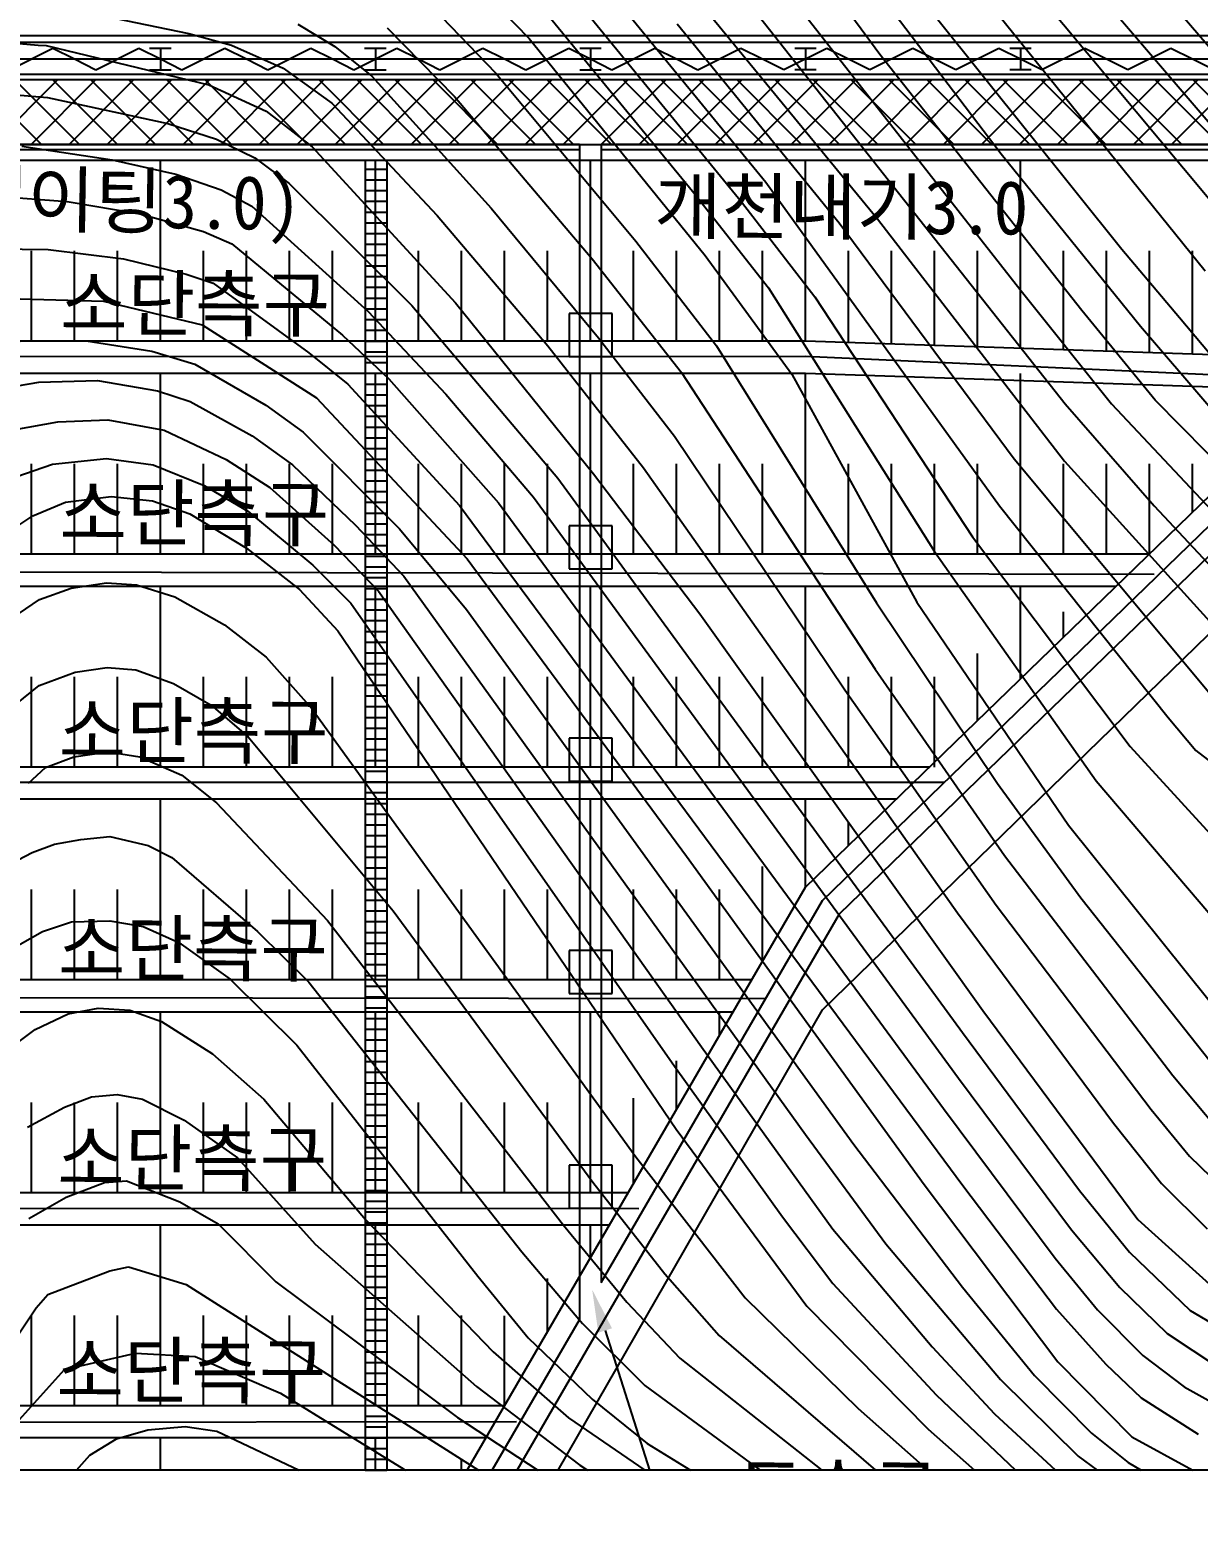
# Model space of a CAD drawing. Header units: millimetres. Extents: x 17638 to 18434, y 1103 to 1809.
# Drawn here: x 17903.5 to 17957.9, y 1399.7 to 1469.3 of the extents above; entities that cross this region are included whole.
import ezdxf
from ezdxf.xclip import XClip

# ---------------------------------------------------------------- set-up
doc = ezdxf.new("R2010")
doc.units = ezdxf.units.MM
doc.header["$LTSCALE"] = 10
doc.header["$MEASUREMENT"] = 0
doc.header["$XCLIPFRAME"] = 2
doc.layers.add('TX-PAPR', color=2, linetype='Continuous', plot=False)
doc.layers.add('TZ-BASE', color=253, linetype='Continuous')
doc.styles.add('HANA', font='GulimChe.ttf')

# ---------------------------------------------------------------- blocks, each defined once
blk = doc.blocks.new('JD-CDFDG5GDCH4')
at = {"layer": 'TZ-BASE'}
for p, q in [((222.266, 10.438, -222.01), (242.174, -12.779, -222.01)), ((211.115, 3.996, -215.01), (229.977, -20.082, -215.01)), ((223.46, -9.168, -216.01), (214.142, 3.555, -216.01)), ((211.871, 0.192, -214.01), (232.082, -25.405, -214.01)), ((211.318, -2.137, -213.01), (223.344, -16.814, -213.01)), ((240.981, -14.934, -221.01), (230.716, -2.926, -221.01)), ((203.626, -4.798, -208.01), (207.153, -8.42, -208.01)), ((238.594, -19.244, -219.01), (226.449, -4.195, -219.01)), ((229.088, -4.277, -220.01), (239.787, -17.089, -220.01)), ((209.906, -5.017, -211.01), (218.162, -15.099, -211.01)), ((208.819, -5.99, -210.01), (217.019, -16.01, -210.01)), ((184.032, -6.678, -204.01), (191.329, -8.184, -204.01)), ((202.239, -6.526, -207.01), (205.604, -10.039, -207.01)), ((207.502, -6.704, -209.01), (214.754, -15.515, -209.01)), ((223.578, -6.518, -217.01), (229.108, -13.789, -217.01)), ((226.094, -7.455, -218.01), (234.716, -18.218, -218.01)), ((199.526, -8.3, -393.01), (111.208, -8.3, -393.01)), ((191.329, -8.184, -204.01), (193.3, -8.737, -204.01)), ((196.398, -7.755, -205.01), (198.116, -8.786, -205.01)), ((280, -8.3, -393.01), (199.526, -8.3, -393.01)), ((200.545, -7.928, -206.01), (203.676, -11.111, -206.01)), ((214.04, -7.743, -212.01), (221.564, -16.992, -212.01)), ((199.525, -8.6, -393.01), (111.207, -8.6, -393.01)), ((179.963, -8.366, -203.01), (184.311, -8.728, -203.01)), ((183, -9.874, -393.01), (185, -8.873, -393.01)), ((184.311, -8.728, -203.01), (184.681, -8.753, -203.01)), ((184.681, -8.753, -203.01), (192.25, -10.568, -203.01)), ((185, -8.873, -393.01), (186, -9.373, -393.01)), ((187, -9.873, -393.01), (189, -8.873, -393.01)), ((189, -8.873, -393.01), (190, -9.373, -393.01)), ((189.5, -8.873, -393.01), (190.5, -8.873, -393.01)), ((190, -8.873, -393.01), (190, -9.873, -393.01)), ((191, -9.873, -393.01), (193, -8.873, -393.01)), ((193, -8.873, -393.01), (194, -9.372, -393.01)), ((193.3, -8.737, -204.01), (195.717, -9.8, -204.01)), ((195, -9.872, -393.01), (197, -8.872, -393.01)), ((197, -8.872, -393.01), (198, -9.372, -393.01)), ((198.116, -8.786, -205.01), (199.832, -10.172, -205.01)), ((199, -9.872, -393.01), (201, -8.872, -393.01)), ((199.5, -8.872, -393.01), (200.5, -8.872, -393.01)), ((280, -8.6, -393.01), (199.525, -8.6, -393.01)), ((200, -8.872, -393.01), (200, -9.872, -393.01)), ((201, -8.872, -393.01), (202, -9.371, -393.01)), ((203, -9.871, -393.01), (205, -8.871, -393.01)), ((205, -8.871, -393.01), (206, -9.371, -393.01)), ((207, -9.871, -393.01), (209, -8.871, -393.01)), ((207.153, -8.42, -208.01), (215.337, -18.507, -208.01)), ((209, -8.871, -393.01), (210, -9.37, -393.01)), ((209.5, -8.871, -393.01), (210.5, -8.87, -393.01)), ((210, -8.87, -393.01), (210, -9.87, -393.01)), ((211, -9.87, -393.01), (213, -8.87, -393.01)), ((213, -8.87, -393.01), (214, -9.37, -393.01)), ((215, -9.87, -393.01), (217, -8.87, -393.01)), ((217, -8.87, -393.01), (218, -9.37, -393.01)), ((219, -9.869, -393.01), (221, -8.869, -393.01)), ((219.5, -8.869, -393.01), (220.5, -8.869, -393.01)), ((220, -8.869, -393.01), (220, -9.869, -393.01)), ((221, -8.869, -393.01), (222, -9.369, -393.01)), ((223, -9.869, -393.01), (225, -8.869, -393.01)), ((225, -8.869, -393.01), (226, -9.369, -393.01)), ((227, -9.868, -393.01), (229, -8.868, -393.01)), ((229, -8.868, -393.01), (230, -9.368, -393.01)), ((229.5, -8.868, -393.01), (230.5, -8.868, -393.01)), ((230, -8.868, -393.01), (230, -9.868, -393.01)), ((231, -9.868, -393.01), (233, -8.868, -393.01)), ((233, -8.868, -393.01), (234, -9.368, -393.01)), ((235, -9.867, -393.01), (237, -8.867, -393.01)), ((237, -8.867, -393.01), (238, -9.367, -393.01)), ((186, -9.373, -393.01), (187, -9.873, -393.01)), ((190, -9.373, -393.01), (191, -9.873, -393.01)), ((194, -9.372, -393.01), (195, -9.872, -393.01)), ((198, -9.372, -393.01), (199, -9.872, -393.01)), ((202, -9.371, -393.01), (203, -9.871, -393.01)), ((206, -9.371, -393.01), (207, -9.871, -393.01)), ((210, -9.37, -393.01), (211, -9.87, -393.01)), ((214, -9.37, -393.01), (215, -9.87, -393.01)), ((218, -9.37, -393.01), (219, -9.869, -393.01)), ((222, -9.369, -393.01), (223, -9.869, -393.01)), ((232.847, -21.066, -216.01), (223.46, -9.168, -216.01)), ((226, -9.369, -393.01), (227, -9.868, -393.01)), ((230, -9.368, -393.01), (231, -9.868, -393.01)), ((234, -9.368, -393.01), (235, -9.867, -393.01)), ((238, -9.367, -393.01), (239, -9.867, -393.01)), ((199.52, -10.1, -393.01), (109.898, -10.1, -393.01)), ((199.519, -10.35, -393.01), (109.913, -10.35, -393.01)), ((280, -10.35, -393.01), (113.339, -10.35, -393.01)), ((184.468, -13.35, -393.01), (181.468, -10.35, -393.01)), ((182.22, -13.35, -393.01), (185.22, -10.35, -393.01)), ((186.236, -13.35, -393.01), (183.236, -10.35, -393.01)), ((183.987, -13.35, -393.01), (186.987, -10.35, -393.01)), ((188.004, -13.35, -393.01), (185.004, -10.35, -393.01)), ((185.755, -13.35, -393.01), (188.755, -10.35, -393.01)), ((189.771, -13.35, -393.01), (186.771, -10.35, -393.01)), ((187.523, -13.35, -393.01), (190.523, -10.35, -393.01)), ((191.539, -13.35, -393.01), (188.539, -10.35, -393.01)), ((189.291, -13.35, -393.01), (192.291, -10.35, -393.01)), ((189.5, -9.873, -393.01), (190.5, -9.873, -393.01)), ((193.307, -13.35, -393.01), (190.307, -10.35, -393.01)), ((191.058, -13.35, -393.01), (194.058, -10.35, -393.01)), ((195.075, -13.35, -393.01), (192.075, -10.35, -393.01)), ((192.826, -13.35, -393.01), (195.826, -10.35, -393.01)), ((196.842, -13.35, -393.01), (193.842, -10.35, -393.01)), ((194.594, -13.35, -393.01), (197.594, -10.35, -393.01)), ((198.61, -13.35, -393.01), (195.61, -10.35, -393.01)), ((195.717, -9.8, -204.01), (197.977, -11.428, -204.01)), ((196.362, -13.35, -393.01), (199.362, -10.35, -393.01)), ((200.378, -13.35, -393.01), (197.378, -10.35, -393.01)), ((198.129, -13.35, -393.01), (201.129, -10.35, -393.01)), ((202.146, -13.35, -393.01), (199.146, -10.35, -393.01)), ((199.5, -9.872, -393.01), (200.5, -9.872, -393.01)), ((280, -10.35, -393.01), (199.519, -10.35, -393.01)), ((280, -10.1, -393.01), (199.52, -10.1, -393.01)), ((199.832, -10.172, -205.01), (205.389, -16.315, -205.01)), ((199.897, -13.35, -393.01), (202.897, -10.35, -393.01)), ((203.913, -13.35, -393.01), (200.913, -10.35, -393.01)), ((201.665, -13.35, -393.01), (204.665, -10.35, -393.01)), ((205.681, -13.35, -393.01), (202.681, -10.35, -393.01)), ((203.433, -13.35, -393.01), (206.433, -10.35, -393.01)), ((207.449, -13.35, -393.01), (204.449, -10.35, -393.01)), ((205.201, -13.35, -393.01), (208.201, -10.35, -393.01)), ((205.604, -10.039, -207.01), (212.104, -17.846, -207.01)), ((209.217, -13.35, -393.01), (206.217, -10.35, -393.01)), ((206.968, -13.35, -393.01), (209.968, -10.35, -393.01)), ((210.985, -13.35, -393.01), (207.985, -10.35, -393.01)), ((208.736, -13.35, -393.01), (211.736, -10.35, -393.01)), ((209.5, -9.871, -393.01), (210.5, -9.87, -393.01)), ((212.752, -13.35, -393.01), (209.752, -10.35, -393.01)), ((210.504, -13.35, -393.01), (213.504, -10.35, -393.01)), ((214.52, -13.35, -393.01), (211.52, -10.35, -393.01)), ((212.272, -13.35, -393.01), (215.272, -10.35, -393.01)), ((216.288, -13.35, -393.01), (213.288, -10.35, -393.01)), ((214.039, -13.35, -393.01), (217.039, -10.35, -393.01)), ((218.056, -13.35, -393.01), (215.056, -10.35, -393.01)), ((215.807, -13.35, -393.01), (218.807, -10.35, -393.01)), ((219.823, -13.35, -393.01), (216.823, -10.35, -393.01)), ((217.575, -13.35, -393.01), (220.575, -10.35, -393.01)), ((221.591, -13.35, -393.01), (218.591, -10.35, -393.01)), ((219.343, -13.35, -393.01), (222.343, -10.35, -393.01)), ((219.5, -9.869, -393.01), (220.5, -9.869, -393.01)), ((223.359, -13.35, -393.01), (220.359, -10.35, -393.01)), ((221.11, -13.35, -393.01), (224.11, -10.35, -393.01)), ((225.127, -13.35, -393.01), (222.127, -10.35, -393.01)), ((222.878, -13.35, -393.01), (225.878, -10.35, -393.01)), ((226.894, -13.35, -393.01), (223.894, -10.35, -393.01)), ((224.646, -13.35, -393.01), (227.646, -10.35, -393.01)), ((228.662, -13.35, -393.01), (225.662, -10.35, -393.01)), ((226.414, -13.35, -393.01), (229.414, -10.35, -393.01)), ((230.43, -13.35, -393.01), (227.43, -10.35, -393.01)), ((228.182, -13.35, -393.01), (231.182, -10.35, -393.01)), ((232.198, -13.35, -393.01), (229.198, -10.35, -393.01)), ((229.5, -9.868, -393.01), (230.5, -9.868, -393.01)), ((229.949, -13.35, -393.01), (232.949, -10.35, -393.01)), ((233.966, -13.35, -393.01), (230.966, -10.35, -393.01)), ((231.717, -13.35, -393.01), (234.717, -10.35, -393.01)), ((235.733, -13.35, -393.01), (232.733, -10.35, -393.01)), ((233.485, -13.35, -393.01), (236.485, -10.35, -393.01)), ((237.501, -13.35, -393.01), (234.501, -10.35, -393.01)), ((235.253, -13.35, -393.01), (238.253, -10.35, -393.01)), ((239.269, -13.35, -393.01), (236.269, -10.35, -393.01)), ((237.02, -13.35, -393.01), (240.02, -10.35, -393.01)), ((241.037, -13.35, -393.01), (238.037, -10.35, -393.01)), ((182.582, -10.974, -202.01), (184.753, -11.167, -202.01)), ((192.25, -10.568, -203.01), (194.925, -11.8, -203.01)), ((203.676, -11.111, -206.01), (210.085, -18.662, -206.01)), ((184.753, -11.167, -202.01), (190.345, -12.376, -202.01)), ((194.925, -11.8, -203.01), (197.055, -13.453, -203.01)), ((197.977, -11.428, -204.01), (202.867, -16.653, -204.01)), ((190.345, -12.376, -202.01), (192.608, -13.095, -202.01)), ((192.608, -13.095, -202.01), (194.4, -13.966, -202.01)), ((113.339, -13.35, -393.01), (280, -13.35, -393.01)), ((199.508, -13.35, -393.01), (160.492, -13.35, -393.01)), ((199.508, -13.6, -393.01), (160.492, -13.6, -393.01)), ((183.551, -13.42, -201.01), (187.756, -14.068, -201.01)), ((197.055, -13.453, -203.01), (203.726, -20.719, -203.01)), ((209.492, -13.35, -393.01), (199.508, -13.35, -393.01)), ((209.492, -13.6, -393.01), (199.508, -13.6, -393.01)), ((209.492, -13.35, -393.01), (209.492, -67.999, -393.01)), ((210.492, -13.35, -393.01), (210.492, -66.275, -393.01)), ((259.485, -13.35, -393.01), (210.492, -13.35, -393.01)), ((259.485, -13.6, -393.01), (210.492, -13.6, -393.01)), ((229.108, -13.789, -217.01), (235.575, -21.803, -217.01)), ((199.506, -14.1, -393.01), (105.807, -14.1, -393.01)), ((187.756, -14.068, -201.01), (190.711, -14.732, -201.01)), ((190, -22.5, -393.01), (190, -14.1, -393.01)), ((194.4, -13.966, -202.01), (195.984, -15.156, -202.01)), ((280, -14.1, -393.01), (199.506, -14.1, -393.01)), ((199.527, -14.1, -393.01), (199.527, -82.424, -393.01)), ((199.527, -14.49, -393.01), (200.527, -14.49, -393.01)), ((200, -22.5, -393.01), (200, -14.1, -393.01)), ((200.527, -14.1, -393.01), (200.527, -82.424, -393.01)), ((210, -22.5, -393.01), (210, -14.1, -393.01)), ((220, -22.5, -393.01), (220, -14.1, -393.01)), ((230, -22.835, -393.01), (230, -14.1, -393.01)), ((190.711, -14.732, -201.01), (192.825, -15.465, -201.01)), ((195.984, -15.156, -202.01), (201.691, -20.842, -202.01)), ((199.527, -14.99, -393.01), (200.527, -14.99, -393.01)), ((218.162, -15.099, -211.01), (229.025, -30.15, -211.01)), ((182.029, -15.734, -200.01), (185.662, -16.007, -200.01)), ((192.825, -15.465, -201.01), (194.247, -16.221, -201.01)), ((199.527, -15.49, -393.01), (200.527, -15.49, -393.01)), ((199.527, -15.99, -393.01), (200.527, -15.99, -393.01)), ((214.754, -15.515, -209.01), (218.276, -20.016, -209.01)), ((185.662, -16.007, -200.01), (189.06, -16.578, -200.01)), ((189.06, -16.578, -200.01), (192.004, -17.401, -200.01)), ((194.247, -16.221, -201.01), (199.671, -21.117, -201.01)), ((199.527, -16.49, -393.01), (200.527, -16.49, -393.01)), ((202.867, -16.653, -204.01), (208.013, -22.72, -204.01)), ((205.389, -16.315, -205.01), (210.369, -22.338, -205.01)), ((217.019, -16.01, -210.01), (220.441, -20.432, -210.01)), ((199.527, -16.99, -393.01), (200.527, -16.99, -393.01)), ((221.564, -16.992, -212.01), (229.71, -27.974, -212.01)), ((223.344, -16.814, -213.01), (232.042, -28.074, -213.01)), ((192.004, -17.401, -200.01), (193.32, -17.975, -200.01)), ((193.32, -17.975, -200.01), (198.475, -22.22, -200.01)), ((199.527, -17.49, -393.01), (200.527, -17.49, -393.01)), ((199.527, -17.99, -393.01), (200.527, -17.99, -393.01)), ((212.104, -17.846, -207.01), (215.867, -22.711, -207.01)), ((181.662, -18.184, -199.01), (184.779, -18.234, -199.01)), ((184, -22.5, -393.01), (184, -18.3, -393.01)), ((184.779, -18.234, -199.01), (188.281, -18.662, -199.01)), ((186, -22.5, -393.01), (186, -18.3, -393.01)), ((188, -22.5, -393.01), (188, -18.3, -393.01)), ((188.281, -18.662, -199.01), (191.203, -19.373, -199.01)), ((192, -22.5, -393.01), (192, -18.3, -393.01)), ((194, -22.5, -393.01), (194, -18.3, -393.01)), ((196, -22.5, -393.01), (196, -18.3, -393.01)), ((198, -22.5, -393.01), (198, -18.3, -393.01)), ((199.527, -18.49, -393.01), (200.527, -18.49, -393.01)), ((202, -22.5, -393.01), (202, -18.3, -393.01)), ((204, -22.5, -393.01), (204, -18.3, -393.01)), ((206, -22.5, -393.01), (206, -18.3, -393.01)), ((208, -22.5, -393.01), (208, -18.3, -393.01)), ((210.085, -18.662, -206.01), (214.232, -23.948, -206.01)), ((212, -22.5, -393.01), (212, -18.3, -393.01)), ((214, -22.5, -393.01), (214, -18.3, -393.01)), ((215.337, -18.507, -208.01), (219.371, -24.029, -208.01)), ((216, -22.5, -393.01), (216, -18.3, -393.01)), ((218, -22.5, -393.01), (218, -18.3, -393.01)), ((222, -22.567, -393.01), (222, -18.3, -393.01)), ((224, -22.634, -393.01), (224, -18.3, -393.01)), ((226, -22.701, -393.01), (226, -18.3, -393.01)), ((228, -22.768, -393.01), (228, -18.3, -393.01)), ((232, -22.902, -393.01), (232, -18.3, -393.01)), ((234, -22.969, -393.01), (234, -18.3, -393.01)), ((234.716, -18.218, -218.01), (237.4, -21.399, -218.01)), ((236, -23.036, -393.01), (236, -18.3, -393.01)), ((238, -23.103, -393.01), (238, -18.3, -393.01)), ((191.203, -19.373, -199.01), (192.456, -19.792, -199.01)), ((199.527, -18.99, -393.01), (200.527, -18.99, -393.01)), ((192.456, -19.792, -199.01), (196.9, -23.041, -199.01)), ((199.527, -19.49, -393.01), (200.527, -19.49, -393.01)), ((199.527, -19.99, -393.01), (200.527, -19.99, -393.01)), ((218.276, -20.016, -209.01), (226.009, -32.275, -209.01)), ((229.977, -20.082, -215.01), (234.228, -25.417, -215.01)), ((182.293, -20.498, -198.01), (187.347, -20.64, -198.01)), ((187.347, -20.64, -198.01), (191.94, -21.738, -198.01)), ((199.527, -20.49, -393.01), (200.527, -20.49, -393.01)), ((201.691, -20.842, -202.01), (208.477, -28.864, -202.01)), ((203.726, -20.719, -203.01), (210.142, -28.658, -203.01)), ((220.441, -20.432, -210.01), (227.773, -31.596, -210.01)), ((199.527, -20.99, -393.01), (200.527, -20.99, -393.01)), ((199.527, -21.49, -393.01), (200.527, -21.49, -393.01)), ((199.671, -21.117, -201.01), (203.277, -24.958, -201.01)), ((211.004, -21.206, -393.01), (209.004, -21.206, -393.01)), ((209.004, -21.206, -393.01), (209.004, -23.206, -393.01)), ((211.004, -23.206, -393.01), (211.004, -21.206, -393.01)), ((236.268, -25.242, -216.01), (232.847, -21.066, -216.01)), ((237.4, -21.399, -218.01), (239.836, -24.286, -218.01)), ((191.94, -21.738, -198.01), (197.253, -25.125, -198.01)), ((198.475, -22.22, -200.01), (200.628, -24.246, -200.01)), ((199.527, -21.99, -393.01), (200.527, -21.99, -393.01)), ((235.575, -21.803, -217.01), (238.764, -25.496, -217.01)), ((199.476, -22.5, -393.01), (118.874, -22.5, -393.01)), ((183.504, -22.502, -197.01), (186.541, -22.475, -197.01)), ((186.541, -22.475, -197.01), (189.604, -22.966, -197.01)), ((220, -22.5, -393.01), (199.476, -22.5, -393.01)), ((199.527, -22.49, -393.01), (200.527, -22.49, -393.01)), ((208.013, -22.72, -204.01), (212.467, -28.379, -204.01)), ((210.369, -22.338, -205.01), (213.903, -26.907, -205.01)), ((215.867, -22.711, -207.01), (223.299, -34.666, -207.01)), ((240, -23.17, -393.01), (220, -22.5, -393.01)), ((180.041, -23.205, -393.01), (219.98, -23.186, -393.01)), ((189.604, -22.966, -197.01), (191.596, -23.569, -197.01)), ((191.596, -23.569, -197.01), (194.911, -25.473, -197.01)), ((196.9, -23.041, -199.01), (198.712, -24.493, -199.01)), ((199.527, -22.99, -393.01), (200.527, -22.99, -393.01)), ((199.527, -23.49, -393.01), (200.527, -23.49, -393.01)), ((209.004, -23.206, -393.01), (211.004, -23.206, -393.01)), ((219.98, -23.186, -393.01), (240.07, -24.096, -393.01)), ((199.471, -24, -393.01), (140, -24, -393.01)), ((184.349, -24.4, -196.01), (187.081, -24.327, -196.01)), ((187.081, -24.327, -196.01), (189.863, -24.8, -196.01)), ((190, -32.4, -393.01), (190, -24, -393.01)), ((220, -24, -393.01), (199.471, -24, -393.01)), ((199.527, -23.99, -393.01), (200.527, -23.99, -393.01)), ((200, -32.4, -393.01), (200, -24, -393.01)), ((200.628, -24.246, -200.01), (205.725, -30.02, -200.01)), ((210, -32.4, -393.01), (210, -24, -393.01)), ((214.232, -23.948, -206.01), (223.243, -37.745, -206.01)), ((219.371, -24.029, -208.01), (225.181, -34.626, -208.01)), ((220, -32.4, -393.01), (220, -24, -393.01)), ((240, -24.67, -393.01), (220, -24, -393.01)), ((230, -32.4, -393.01), (230, -24, -393.01)), ((182.135, -24.774, -196.01), (184.349, -24.4, -196.01)), ((189.863, -24.8, -196.01), (191.38, -25.298, -196.01)), ((198.712, -24.493, -199.01), (203.906, -30.132, -199.01)), ((199.527, -24.49, -393.01), (200.527, -24.49, -393.01)), ((199.527, -24.99, -393.01), (200.527, -24.99, -393.01)), ((203.277, -24.958, -201.01), (207.36, -29.744, -201.01)), ((191.38, -25.298, -196.01), (194.274, -26.899, -196.01)), ((194.911, -25.473, -197.01), (196.644, -26.721, -197.01)), ((197.253, -25.125, -198.01), (204.265, -32.619, -198.01)), ((199.527, -25.49, -393.01), (200.527, -25.49, -393.01)), ((232.082, -25.405, -214.01), (236.217, -30.158, -214.01)), ((234.228, -25.417, -215.01), (241.787, -33.453, -215.01)), ((242.803, -31.89, -216.01), (236.268, -25.242, -216.01)), ((183.241, -26.608, -195.01), (185.236, -26.24, -195.01)), ((185.236, -26.24, -195.01), (187.554, -26.159, -195.01)), ((187.554, -26.159, -195.01), (190.171, -26.636, -195.01)), ((199.527, -25.99, -393.01), (200.527, -25.99, -393.01)), ((190.171, -26.636, -195.01), (193.062, -27.991, -195.01)), ((194.274, -26.899, -196.01), (196.142, -28.254, -196.01)), ((196.644, -26.721, -197.01), (201.123, -31.221, -197.01)), ((199.527, -26.49, -393.01), (200.527, -26.49, -393.01)), ((199.527, -26.99, -393.01), (200.527, -26.99, -393.01)), ((213.903, -26.907, -205.01), (221.824, -38.71, -205.01)), ((199.527, -27.49, -393.01), (200.527, -27.49, -393.01)), ((182.876, -28.947, -194.01), (184.984, -28.221, -194.01)), ((184, -32.4, -393.01), (184, -28.2, -393.01)), ((184.984, -28.221, -194.01), (187.495, -27.954, -194.01)), ((186, -32.4, -393.01), (186, -28.2, -393.01)), ((187.495, -27.954, -194.01), (189.668, -28.253, -194.01)), ((188, -32.4, -393.01), (188, -28.2, -393.01)), ((189.668, -28.253, -194.01), (192.036, -29.209, -194.01)), ((192, -32.4, -393.01), (192, -28.2, -393.01)), ((193.062, -27.991, -195.01), (195.088, -29.306, -195.01)), ((194, -32.4, -393.01), (194, -28.2, -393.01)), ((196, -32.4, -393.01), (196, -28.2, -393.01)), ((196.142, -28.254, -196.01), (199.077, -31.049, -196.01)), ((198, -32.4, -393.01), (198, -28.2, -393.01)), ((199.527, -27.99, -393.01), (200.527, -27.99, -393.01)), ((199.527, -28.49, -393.01), (200.527, -28.49, -393.01)), ((202, -32.4, -393.01), (202, -28.2, -393.01)), ((204, -32.4, -393.01), (204, -28.2, -393.01)), ((206, -32.4, -393.01), (206, -28.2, -393.01)), ((208, -32.4, -393.01), (208, -28.2, -393.01)), ((212, -32.4, -393.01), (212, -28.2, -393.01)), ((212.467, -28.379, -204.01), (227.064, -49.079, -204.01)), ((214, -32.4, -393.01), (214, -28.2, -393.01)), ((216, -32.4, -393.01), (216, -28.2, -393.01)), ((218, -32.4, -393.01), (218, -28.2, -393.01)), ((220, -47.89, -393.01), (240, -28.5, -393.01)), ((222, -32.4, -393.01), (222, -28.2, -393.01)), ((224, -32.4, -393.01), (224, -28.2, -393.01)), ((226, -32.4, -393.01), (226, -28.2, -393.01)), ((228, -32.4, -393.01), (228, -28.2, -393.01)), ((229.71, -27.974, -212.01), (238.914, -39.011, -212.01)), ((232, -32.4, -393.01), (232, -28.2, -393.01)), ((232.042, -28.074, -213.01), (240.185, -37.065, -213.01)), ((234, -32.4, -393.01), (234, -28.2, -393.01)), ((236, -32.4, -393.01), (236, -28.2, -393.01)), ((238, -30.439, -393.01), (238, -28.2, -393.01)), ((199.527, -28.99, -393.01), (200.527, -28.99, -393.01)), ((208.477, -28.864, -202.01), (227.3, -54.641, -202.01)), ((210.142, -28.658, -203.01), (215.084, -35.175, -203.01)), ((185.585, -29.985, -193.01), (187.713, -29.712, -193.01)), ((187.713, -29.712, -193.01), (189.628, -29.92, -193.01)), ((192.036, -29.209, -194.01), (194.064, -30.407, -194.01)), ((195.088, -29.306, -195.01), (198.086, -31.977, -195.01)), ((199.527, -29.49, -393.01), (200.527, -29.49, -393.01)), ((207.36, -29.744, -201.01), (227.119, -56.768, -201.01)), ((220.796, -48.512, -393.01), (240, -29.893, -393.01)), ((184.063, -30.623, -193.01), (185.585, -29.985, -193.01)), ((189.628, -29.92, -193.01), (191.367, -30.521, -193.01)), ((191.367, -30.521, -193.01), (194.001, -32.119, -193.01)), ((194.064, -30.407, -194.01), (197.096, -32.906, -194.01)), ((199.527, -29.99, -393.01), (200.527, -29.99, -393.01)), ((199.527, -30.49, -393.01), (200.527, -30.49, -393.01)), ((203.906, -30.132, -199.01), (227.318, -61.756, -199.01)), ((205.725, -30.02, -200.01), (226.42, -58.182, -200.01)), ((229.025, -30.15, -211.01), (236.862, -40.002, -211.01)), ((236.217, -30.158, -214.01), (240.939, -35.2, -214.01)), ((182.671, -31.553, -193.01), (184.063, -30.623, -193.01)), ((199.077, -31.049, -196.01), (201.322, -33.423, -196.01)), ((199.527, -30.99, -393.01), (200.527, -30.99, -393.01)), ((201.123, -31.221, -197.01), (204.229, -34.971, -197.01)), ((211.004, -31.08, -393.01), (209.004, -31.08, -393.01)), ((209.004, -31.08, -393.01), (209.004, -33.08, -393.01)), ((211.004, -33.08, -393.01), (211.004, -31.08, -393.01)), ((221.591, -49.133, -393.01), (240, -31.286, -393.01)), ((198.086, -31.977, -195.01), (200.146, -34.115, -195.01)), ((199.527, -31.49, -393.01), (200.527, -31.49, -393.01)), ((227.773, -31.596, -210.01), (235.106, -41.352, -210.01)), ((199.442, -32.4, -393.01), (127.683, -32.4, -393.01)), ((194.001, -32.119, -193.01), (196.465, -34.045, -193.01)), ((235.977, -32.4, -393.01), (199.442, -32.4, -393.01)), ((199.527, -31.99, -393.01), (200.527, -31.99, -393.01)), ((199.527, -32.49, -393.01), (200.527, -32.49, -393.01)), ((204.265, -32.619, -198.01), (214.465, -46.438, -198.01)), ((226.009, -32.275, -209.01), (233.521, -42.94, -209.01)), ((180.071, -33.216, -393.01), (236.22, -33.335, -393.01)), ((197.096, -32.906, -194.01), (198.855, -34.677, -194.01)), ((199.527, -32.99, -393.01), (200.527, -32.99, -393.01)), ((209.004, -33.08, -393.01), (211.004, -33.08, -393.01)), ((199.437, -33.9, -393.01), (129.012, -33.9, -393.01)), ((184.383, -34.512, -192.01), (185.85, -33.978, -192.01)), ((185.85, -33.978, -192.01), (187.489, -33.738, -192.01)), ((187.489, -33.738, -192.01), (188.888, -33.824, -192.01)), ((188.888, -33.824, -192.01), (190.675, -34.38, -192.01)), ((190, -42.3, -393.01), (190, -33.9, -393.01)), ((196.465, -34.045, -193.01), (198.245, -35.97, -193.01)), ((234.43, -33.9, -393.01), (199.437, -33.9, -393.01)), ((199.527, -33.49, -393.01), (200.527, -33.49, -393.01)), ((199.527, -33.99, -393.01), (200.527, -33.99, -393.01)), ((200, -42.3, -393.01), (200, -33.9, -393.01)), ((201.322, -33.423, -196.01), (219.995, -59.388, -196.01)), ((210, -42.3, -393.01), (210, -33.9, -393.01)), ((220, -42.3, -393.01), (220, -33.9, -393.01)), ((230, -38.195, -393.01), (230, -33.9, -393.01)), ((183.113, -35.376, -192.01), (184.383, -34.512, -192.01)), ((190.675, -34.38, -192.01), (192.979, -35.681, -192.01)), ((198.855, -34.677, -194.01), (213.906, -56.204, -194.01)), ((199.527, -34.49, -393.01), (200.527, -34.49, -393.01)), ((200.146, -34.115, -195.01), (215.165, -55.309, -195.01)), ((220.798, -53.589, -393.01), (240.539, -34.381, -393.01)), ((220.798, -53.589, -393.01), (240.539, -34.381, -393.01)), ((223.299, -34.666, -207.01), (228.931, -43.058, -207.01)), ((225.181, -34.626, -208.01), (232.233, -45.002, -208.01)), ((199.527, -34.99, -393.01), (200.527, -34.99, -393.01)), ((204.229, -34.971, -197.01), (222.253, -59.853, -197.01)), ((215.084, -35.175, -203.01), (228.252, -53.618, -203.01)), ((232, -36.256, -393.01), (232, -35.078, -393.01)), ((192.979, -35.681, -192.01), (194.919, -37.185, -192.01)), ((198.245, -35.97, -193.01), (213.994, -59.134, -193.01)), ((199.527, -35.49, -393.01), (200.527, -35.49, -393.01)), ((199.527, -35.99, -393.01), (200.527, -35.99, -393.01)), ((199.527, -36.49, -393.01), (200.527, -36.49, -393.01)), ((194.919, -37.185, -192.01), (197.031, -39.566, -192.01)), ((199.527, -36.99, -393.01), (200.527, -36.99, -393.01)), ((199.527, -37.49, -393.01), (200.527, -37.49, -393.01)), ((228, -40.134, -393.01), (228, -37.017, -393.01)), ((184, -42.3, -393.01), (184, -38.1, -393.01)), ((184.361, -38.504, -191.01), (186.044, -37.886, -191.01)), ((186, -42.3, -393.01), (186, -38.1, -393.01)), ((186.044, -37.886, -191.01), (187.528, -37.668, -191.01)), ((187.528, -37.668, -191.01), (188.859, -37.786, -191.01)), ((188, -42.3, -393.01), (188, -38.1, -393.01)), ((188.859, -37.786, -191.01), (190.605, -38.419, -191.01)), ((192, -42.3, -393.01), (192, -38.1, -393.01)), ((194, -42.3, -393.01), (194, -38.1, -393.01)), ((196, -42.3, -393.01), (196, -38.1, -393.01)), ((198, -42.3, -393.01), (198, -38.1, -393.01)), ((199.527, -37.99, -393.01), (200.527, -37.99, -393.01)), ((202, -42.3, -393.01), (202, -38.1, -393.01)), ((204, -42.3, -393.01), (204, -38.1, -393.01)), ((206, -42.3, -393.01), (206, -38.1, -393.01)), ((208, -42.3, -393.01), (208, -38.1, -393.01)), ((212, -42.3, -393.01), (212, -38.1, -393.01)), ((214, -42.3, -393.01), (214, -38.1, -393.01)), ((216, -42.3, -393.01), (216, -38.1, -393.01)), ((218, -42.3, -393.01), (218, -38.1, -393.01)), ((222, -42.3, -393.01), (222, -38.1, -393.01)), ((223.243, -37.745, -206.01), (229.262, -46.418, -206.01)), ((224, -42.3, -393.01), (224, -38.1, -393.01)), ((226, -42.3, -393.01), (226, -38.1, -393.01)), ((183.315, -39.356, -191.01), (184.361, -38.504, -191.01)), ((190.605, -38.419, -191.01), (192.359, -39.426, -191.01)), ((199.527, -38.49, -393.01), (200.527, -38.49, -393.01)), ((221.824, -38.71, -205.01), (228.863, -48.717, -205.01)), ((192.359, -39.426, -191.01), (194.085, -40.892, -191.01)), ((197.031, -39.566, -192.01), (212.107, -60.427, -192.01)), ((199.527, -38.99, -393.01), (200.527, -38.99, -393.01)), ((199.527, -39.49, -393.01), (200.527, -39.49, -393.01)), ((199.527, -39.99, -393.01), (200.527, -39.99, -393.01)), ((236.862, -40.002, -211.01), (238.157, -41.531, -211.01)), ((194.085, -40.892, -191.01), (200.822, -48.984, -191.01)), ((199.527, -40.49, -393.01), (200.527, -40.49, -393.01)), ((199.527, -40.99, -393.01), (200.527, -40.99, -393.01)), ((211.004, -40.951, -393.01), (209.004, -40.951, -393.01)), ((209.004, -40.951, -393.01), (209.004, -42.951, -393.01)), ((211.004, -42.951, -393.01), (211.004, -40.951, -393.01)), ((185.97, -41.831, -190.01), (187.568, -41.598, -190.01)), ((187.568, -41.598, -190.01), (189.044, -41.83, -190.01)), ((199.527, -41.49, -393.01), (200.527, -41.49, -393.01)), ((235.106, -41.352, -210.01), (242.239, -49.138, -210.01)), ((238.157, -41.531, -211.01), (240.467, -43.317, -211.01)), ((199.407, -42.3, -393.01), (136.455, -42.3, -393.01)), ((183.868, -43.043, -190.01), (184.658, -42.32, -190.01)), ((184.658, -42.32, -190.01), (185.97, -41.831, -190.01)), ((189.044, -41.83, -190.01), (190.996, -42.683, -190.01)), ((225.766, -42.3, -393.01), (199.407, -42.3, -393.01)), ((199.527, -41.99, -393.01), (200.527, -41.99, -393.01)), ((135.883, -42.999, -393.01), (226.462, -43.001, -393.01)), ((190.996, -42.683, -190.01), (192.61, -43.967, -190.01)), ((199.527, -42.49, -393.01), (200.527, -42.49, -393.01)), ((199.527, -42.99, -393.01), (200.527, -42.99, -393.01)), ((209.004, -42.951, -393.01), (211.004, -42.951, -393.01)), ((228.931, -43.058, -207.01), (232.801, -48.385, -207.01)), ((233.521, -42.94, -209.01), (240.629, -51.282, -209.01)), ((199.402, -43.8, -393.01), (137.785, -43.8, -393.01)), ((190, -52.2, -393.01), (190, -43.8, -393.01)), ((224.219, -43.8, -393.01), (199.402, -43.8, -393.01)), ((199.527, -43.49, -393.01), (200.527, -43.49, -393.01)), ((200, -52.2, -393.01), (200, -43.8, -393.01)), ((210, -52.2, -393.01), (210, -43.8, -393.01)), ((220, -47.89, -393.01), (220, -43.8, -393.01)), ((192.61, -43.967, -190.01), (197.774, -49.434, -190.01)), ((199.527, -43.99, -393.01), (200.527, -43.99, -393.01)), ((199.527, -44.49, -393.01), (200.527, -44.49, -393.01)), ((199.527, -44.99, -393.01), (200.527, -44.99, -393.01)), ((222, -45.951, -393.01), (222, -44.875, -393.01)), ((232.233, -45.002, -208.01), (240.684, -55.554, -208.01)), ((184.033, -46.277, -189.01), (185.073, -45.881, -189.01)), ((185.073, -45.881, -189.01), (186.295, -45.667, -189.01)), ((186.295, -45.667, -189.01), (187.654, -45.527, -189.01)), ((187.654, -45.527, -189.01), (189.426, -45.954, -189.01)), ((199.527, -45.49, -393.01), (200.527, -45.49, -393.01)), ((183.388, -46.618, -189.01), (184.033, -46.277, -189.01)), ((189.426, -45.954, -189.01), (190.534, -46.501, -189.01)), ((190.534, -46.501, -189.01), (194.524, -49.953, -189.01)), ((199.527, -45.99, -393.01), (200.527, -45.99, -393.01)), ((199.527, -46.49, -393.01), (200.527, -46.49, -393.01)), ((214.465, -46.438, -198.01), (225.52, -61.719, -198.01)), ((229.262, -46.418, -206.01), (237.085, -56.645, -206.01)), ((199.527, -46.99, -393.01), (200.527, -46.99, -393.01)), ((218, -51.338, -393.01), (218, -46.922, -393.01)), ((199.527, -47.49, -393.01), (200.527, -47.49, -393.01)), ((200, -82.37, -393.01), (220, -47.89, -393.01)), ((184, -52.2, -393.01), (184, -48, -393.01)), ((186, -52.2, -393.01), (186, -48, -393.01)), ((188, -52.2, -393.01), (188, -48, -393.01)), ((192, -52.2, -393.01), (192, -48, -393.01)), ((194, -52.2, -393.01), (194, -48, -393.01)), ((196, -52.2, -393.01), (196, -48, -393.01)), ((198, -52.2, -393.01), (198, -48, -393.01)), ((199.527, -47.99, -393.01), (200.527, -47.99, -393.01)), ((199.527, -48.49, -393.01), (200.527, -48.49, -393.01)), ((202, -52.2, -393.01), (202, -48, -393.01)), ((204, -52.2, -393.01), (204, -48, -393.01)), ((206, -52.2, -393.01), (206, -48, -393.01)), ((208, -52.2, -393.01), (208, -48, -393.01)), ((210.492, -66.275, -393.01), (220.796, -48.512, -393.01)), ((212, -52.2, -393.01), (212, -48, -393.01)), ((214, -52.2, -393.01), (214, -48, -393.01)), ((216, -52.2, -393.01), (216, -48, -393.01)), ((232.801, -48.385, -207.01), (238.825, -55.985, -207.01)), ((199.527, -48.99, -393.01), (200.527, -48.99, -393.01)), ((200.822, -48.984, -191.01), (210.119, -61.601, -191.01)), ((200.967, -84.689, -393.01), (221.591, -49.133, -393.01)), ((227.064, -49.079, -204.01), (234.333, -58.856, -204.01)), ((228.863, -48.717, -205.01), (236.081, -58.229, -205.01)), ((182.912, -50.855, -188.01), (184.523, -49.954, -188.01)), ((184.523, -49.954, -188.01), (185.865, -49.501, -188.01)), ((185.865, -49.501, -188.01), (187.651, -49.459, -188.01)), ((187.651, -49.459, -188.01), (189.194, -49.715, -188.01)), ((189.194, -49.715, -188.01), (190.853, -50.463, -188.01)), ((194.524, -49.953, -189.01), (196.903, -52.302, -189.01)), ((197.774, -49.434, -190.01), (208.751, -63.604, -190.01)), ((199.527, -49.49, -393.01), (200.527, -49.49, -393.01)), ((199.527, -49.99, -393.01), (200.527, -49.99, -393.01)), ((190.853, -50.463, -188.01), (193.249, -52.157, -188.01)), ((199.527, -50.49, -393.01), (200.527, -50.49, -393.01)), ((199.527, -50.99, -393.01), (200.527, -50.99, -393.01)), ((211.004, -50.825, -393.01), (209.004, -50.825, -393.01)), ((209.004, -50.825, -393.01), (209.004, -52.825, -393.01)), ((211.004, -52.825, -393.01), (211.004, -50.825, -393.01)), ((199.527, -51.49, -393.01), (200.527, -51.49, -393.01)), ((199.527, -51.99, -393.01), (200.527, -51.99, -393.01)), ((199.373, -52.2, -393.01), (148.645, -52.2, -393.01)), ((193.249, -52.157, -188.01), (196.349, -55.228, -188.01)), ((196.903, -52.302, -189.01), (206.808, -64.843, -189.01)), ((217.5, -52.2, -393.01), (199.373, -52.2, -393.01)), ((199.527, -52.49, -393.01), (200.527, -52.49, -393.01)), ((209.004, -52.825, -393.01), (211.004, -52.825, -393.01)), ((148.096, -52.972, -393.01), (218.105, -53.063, -393.01)), ((185.718, -53.782, -187.01), (187.104, -53.514, -187.01)), ((187.104, -53.514, -187.01), (188.573, -53.611, -187.01)), ((199.527, -52.99, -393.01), (200.527, -52.99, -393.01)), ((199.527, -53.49, -393.01), (200.527, -53.49, -393.01)), ((199.367, -53.7, -393.01), (150.843, -53.7, -393.01)), ((184.179, -54.51, -187.01), (185.718, -53.782, -187.01)), ((188.573, -53.611, -187.01), (190.057, -54.133, -187.01)), ((190, -62.1, -393.01), (190, -53.7, -393.01)), ((190.057, -54.133, -187.01), (192.421, -55.644, -187.01)), ((216.63, -53.7, -393.01), (199.367, -53.7, -393.01)), ((199.527, -53.99, -393.01), (200.527, -53.99, -393.01)), ((200, -62.1, -393.01), (200, -53.7, -393.01)), ((200.887, -88.248, -393.01), (220.798, -53.589, -393.01)), ((200.887, -88.248, -393.01), (220.798, -53.589, -393.01)), ((210, -62.1, -393.01), (210, -53.7, -393.01)), ((216, -54.786, -393.01), (216, -53.7, -393.01)), ((228.252, -53.618, -203.01), (235.457, -63.334, -203.01)), ((182.505, -55.75, -187.01), (184.179, -54.51, -187.01)), ((199.527, -54.49, -393.01), (200.527, -54.49, -393.01)), ((227.3, -54.641, -202.01), (232.743, -61.99, -202.01)), ((196.349, -55.228, -188.01), (204.771, -65.982, -188.01)), ((199.527, -54.99, -393.01), (200.527, -54.99, -393.01)), ((199.527, -55.49, -393.01), (200.527, -55.49, -393.01)), ((215.165, -55.309, -195.01), (221.276, -63.785, -195.01)), ((192.421, -55.644, -187.01), (194.813, -57.738, -187.01)), ((199.527, -55.99, -393.01), (200.527, -55.99, -393.01)), ((213.906, -56.204, -194.01), (218.937, -63.223, -194.01)), ((214, -58.234, -393.01), (214, -55.967, -393.01)), ((199.527, -56.49, -393.01), (200.527, -56.49, -393.01)), ((199.527, -56.99, -393.01), (200.527, -56.99, -393.01)), ((227.119, -56.768, -201.01), (232.378, -63.819, -201.01)), ((237.085, -56.645, -206.01), (239.162, -59.129, -206.01)), ((185.537, -58.112, -186.01), (186.794, -57.631, -186.01)), ((186.794, -57.631, -186.01), (187.989, -57.522, -186.01)), ((187.989, -57.522, -186.01), (189.174, -57.739, -186.01)), ((199.527, -57.49, -393.01), (200.527, -57.49, -393.01)), ((212, -61.682, -393.01), (212, -57.691, -393.01)), ((183.817, -59.052, -186.01), (185.537, -58.112, -186.01)), ((184, -62.1, -393.01), (184, -57.9, -393.01)), ((186, -62.1, -393.01), (186, -57.9, -393.01)), ((188, -62.1, -393.01), (188, -57.9, -393.01)), ((189.174, -57.739, -186.01), (191.102, -58.72, -186.01)), ((192, -62.1, -393.01), (192, -57.9, -393.01)), ((194, -62.1, -393.01), (194, -57.9, -393.01)), ((194.813, -57.738, -187.01), (199.532, -63.335, -187.01)), ((196, -62.1, -393.01), (196, -57.9, -393.01)), ((198, -62.1, -393.01), (198, -57.9, -393.01)), ((199.527, -57.99, -393.01), (200.527, -57.99, -393.01)), ((202, -62.1, -393.01), (202, -57.9, -393.01)), ((204, -62.1, -393.01), (204, -57.9, -393.01)), ((206, -62.1, -393.01), (206, -57.9, -393.01)), ((208, -62.1, -393.01), (208, -57.9, -393.01)), ((226.42, -58.182, -200.01), (231.621, -65.138, -200.01)), ((236.081, -58.229, -205.01), (237.858, -60.399, -205.01)), ((191.102, -58.72, -186.01), (193.59, -60.479, -186.01)), ((199.527, -58.49, -393.01), (200.527, -58.49, -393.01)), ((199.527, -58.99, -393.01), (200.527, -58.99, -393.01)), ((234.333, -58.856, -204.01), (236.554, -61.67, -204.01)), ((199.527, -59.49, -393.01), (200.527, -59.49, -393.01)), ((213.994, -59.134, -193.01), (220.06, -67.374, -193.01)), ((219.995, -59.388, -196.01), (223.743, -64.47, -196.01)), ((193.59, -60.479, -186.01), (197.198, -64.491, -186.01)), ((199.527, -59.99, -393.01), (200.527, -59.99, -393.01)), ((199.527, -60.49, -393.01), (200.527, -60.49, -393.01)), ((212.107, -60.427, -192.01), (217.192, -66.988, -192.01)), ((222.253, -59.853, -197.01), (227.299, -66.488, -197.01)), ((237.858, -60.399, -205.01), (240.149, -62.614, -205.01)), ((199.527, -60.99, -393.01), (200.527, -60.99, -393.01)), ((211.004, -60.812, -393.01), (209.004, -60.812, -393.01)), ((209.004, -60.812, -393.01), (209.004, -62.812, -393.01)), ((211.004, -62.812, -393.01), (211.004, -60.812, -393.01)), ((185.617, -62.298, -185.01), (187.396, -61.625, -185.01)), ((187.396, -61.625, -185.01), (188.42, -61.541, -185.01)), ((188.42, -61.541, -185.01), (190.907, -62.523, -185.01)), ((199.527, -61.49, -393.01), (200.527, -61.49, -393.01)), ((210.119, -61.601, -191.01), (213.467, -65.863, -191.01)), ((225.52, -61.719, -198.01), (231.732, -69.955, -198.01)), ((227.318, -61.756, -199.01), (231.675, -67.503, -199.01)), ((236.554, -61.67, -204.01), (238.686, -63.775, -204.01)), ((199.338, -62.1, -393.01), (162.574, -62.1, -393.01)), ((183.877, -63.293, -185.01), (185.617, -62.298, -185.01)), ((190.907, -62.523, -185.01), (192.693, -63.541, -185.01)), ((211.758, -62.1, -393.01), (199.338, -62.1, -393.01)), ((199.527, -61.99, -393.01), (200.527, -61.99, -393.01)), ((199.527, -62.49, -393.01), (200.527, -62.49, -393.01)), ((232.743, -61.99, -202.01), (235.066, -64.866, -202.01)), ((162.213, -62.809, -393.01), (212.254, -62.831, -393.01)), ((199.527, -62.99, -393.01), (200.527, -62.99, -393.01)), ((209.004, -62.812, -393.01), (211.004, -62.812, -393.01)), ((218.937, -63.223, -194.01), (221.277, -66.311, -194.01)), ((199.333, -63.6, -393.01), (164.31, -63.6, -393.01)), ((190, -72, -393.01), (190, -63.6, -393.01)), ((192.693, -63.541, -185.01), (195.367, -66.243, -185.01)), ((210.887, -63.6, -393.01), (199.333, -63.6, -393.01)), ((199.527, -63.49, -393.01), (200.527, -63.49, -393.01)), ((199.532, -63.335, -187.01), (205.473, -69.492, -187.01)), ((200, -72, -393.01), (200, -63.6, -393.01)), ((208.751, -63.604, -190.01), (211.695, -67.178, -190.01)), ((210, -65.13, -393.01), (210, -63.6, -393.01)), ((221.276, -63.785, -195.01), (225.892, -69.26, -195.01)), ((232.378, -63.819, -201.01), (234.621, -66.505, -201.01)), ((235.457, -63.334, -203.01), (238.941, -66.486, -203.01)), ((197.198, -64.491, -186.01), (204.708, -71.113, -186.01)), ((199.527, -63.99, -393.01), (200.527, -63.99, -393.01)), ((199.527, -64.49, -393.01), (200.527, -64.49, -393.01)), ((223.743, -64.47, -196.01), (229.069, -70.779, -196.01)), ((199.527, -64.99, -393.01), (200.527, -64.99, -393.01)), ((206.808, -64.843, -189.01), (209.633, -68.184, -189.01)), ((231.621, -65.138, -200.01), (233.588, -67.536, -200.01)), ((235.066, -64.866, -202.01), (237.896, -67.574, -202.01)), ((184.765, -66.826, -184.01), (187.65, -65.729, -184.01)), ((187.65, -65.729, -184.01), (188.518, -65.539, -184.01)), ((188.518, -65.539, -184.01), (191.202, -66.369, -184.01)), ((199.527, -65.49, -393.01), (200.527, -65.49, -393.01)), ((199.527, -65.99, -393.01), (200.527, -65.99, -393.01)), ((204.771, -65.982, -188.01), (207.104, -68.84, -188.01)), ((213.467, -65.863, -191.01), (215.991, -68.742, -191.01)), ((191.202, -66.369, -184.01), (227.136, -89.184, -184.01)), ((195.367, -66.243, -185.01), (203.811, -72.548, -185.01)), ((199.527, -66.49, -393.01), (200.527, -66.49, -393.01)), ((208, -68.578, -393.01), (208, -66.089, -393.01)), ((221.277, -66.311, -194.01), (226.075, -71.488, -194.01)), ((227.299, -66.488, -197.01), (230.655, -70.598, -197.01)), ((234.621, -66.505, -201.01), (236.815, -68.645, -201.01)), ((184.225, -67.456, -184.01), (184.765, -66.826, -184.01)), ((199.527, -66.99, -393.01), (200.527, -66.99, -393.01)), ((211.695, -67.178, -190.01), (214.151, -69.783, -190.01)), ((217.192, -66.988, -192.01), (222.45, -72.137, -192.01)), ((220.06, -67.374, -193.01), (225.713, -73.09, -193.01)), ((181.43, -71.604, -184.01), (184.225, -67.456, -184.01)), ((184, -72, -393.01), (184, -67.802, -393.01)), ((186, -72, -393.01), (186, -67.803, -393.01)), ((188, -72, -393.01), (188, -67.804, -393.01)), ((192, -72, -393.01), (192, -67.806, -393.01)), ((194, -72, -393.01), (194, -67.807, -393.01)), ((196, -72, -393.01), (196, -67.808, -393.01)), ((198, -72, -393.01), (198, -67.809, -393.01)), ((199.527, -67.49, -393.01), (200.527, -67.49, -393.01)), ((199.527, -67.99, -393.01), (200.527, -67.99, -393.01)), ((200.484, -83.529, -393.01), (209.492, -67.999, -393.01)), ((202, -72, -393.01), (202, -67.811, -393.01)), ((204, -72, -393.01), (204, -67.812, -393.01)), ((206, -72.026, -393.01), (206, -67.813, -393.01)), ((231.675, -67.503, -199.01), (233.962, -70.073, -199.01)), ((233.588, -67.536, -200.01), (235.689, -69.663, -200.01)), ((237.896, -67.574, -202.01), (240.495, -69.118, -202.01)), ((199.527, -68.49, -393.01), (200.527, -68.49, -393.01)), ((209.633, -68.184, -189.01), (212.528, -71.057, -189.01)), ((210.684, -68.502, -393.01), (213.813, -78.365, -393.01)), ((215.991, -68.742, -191.01), (223.462, -75.177, -191.01)), ((236.815, -68.645, -201.01), (239.217, -70.225, -201.01)), ((199.527, -68.99, -393.01), (200.527, -68.99, -393.01)), ((199.527, -69.49, -393.01), (200.527, -69.49, -393.01)), ((205.473, -69.492, -187.01), (208.98, -72.564, -187.01)), ((207.104, -68.84, -188.01), (210.077, -71.698, -188.01)), ((225.892, -69.26, -195.01), (228.792, -72.378, -195.01)), ((185.546, -70.323, -183.01), (188.84, -69.549, -183.01)), ((188.84, -69.549, -183.01), (191.614, -69.706, -183.01)), ((191.614, -69.706, -183.01), (195.586, -71.414, -183.01)), ((199.527, -69.99, -393.01), (200.527, -69.99, -393.01)), ((214.151, -69.783, -190.01), (226.139, -79.234, -190.01)), ((231.732, -69.955, -198.01), (235.173, -73.44, -198.01)), ((233.962, -70.073, -199.01), (235.611, -71.635, -199.01)), ((235.689, -69.663, -200.01), (237.61, -71.122, -200.01)), ((183.451, -72.648, -183.01), (185.546, -70.323, -183.01)), ((199.527, -70.49, -393.01), (200.527, -70.49, -393.01)), ((229.069, -70.779, -196.01), (232.686, -74.353, -196.01)), ((230.655, -70.598, -197.01), (233.31, -73.278, -197.01)), ((195.586, -71.414, -183.01), (201.321, -74.945, -183.01)), ((199.527, -70.99, -393.01), (200.527, -70.99, -393.01)), ((199.527, -71.49, -393.01), (200.527, -71.49, -393.01)), ((204.708, -71.113, -186.01), (209.503, -74.764, -186.01)), ((212.528, -71.057, -189.01), (227.189, -81.817, -189.01)), ((226.075, -71.488, -194.01), (230.098, -75.311, -194.01)), ((237.61, -71.122, -200.01), (239.911, -72.407, -200.01)), ((199.303, -72, -393.01), (174.029, -72, -393.01)), ((206.015, -72, -393.01), (199.303, -72, -393.01)), ((199.527, -71.99, -393.01), (200.527, -71.99, -393.01)), ((210.077, -71.698, -188.01), (212.637, -73.762, -188.01)), ((222.45, -72.137, -192.01), (227.386, -76.493, -192.01)), ((235.611, -71.635, -199.01), (238.269, -73.325, -199.01)), ((173.256, -72.774, -393.01), (206.566, -72.737, -393.01)), ((189.414, -73.119, -182.01), (191.154, -72.969, -182.01)), ((191.154, -72.969, -182.01), (192.629, -73.185, -182.01)), ((199.527, -72.49, -393.01), (200.527, -72.49, -393.01)), ((199.527, -72.99, -393.01), (200.527, -72.99, -393.01)), ((203.811, -72.548, -185.01), (227.781, -88.23, -185.01)), ((208.98, -72.564, -187.01), (229.07, -86.323, -187.01)), ((228.792, -72.378, -195.01), (232.073, -75.418, -195.01)), ((199.298, -73.5, -393.01), (175.765, -73.5, -393.01)), ((186.724, -74.307, -182.01), (187.96, -73.547, -182.01)), ((187.96, -73.547, -182.01), (189.414, -73.119, -182.01)), ((190, -79.765, -393.01), (190, -73.5, -393.01)), ((192.629, -73.185, -182.01), (209.707, -81.298, -182.01)), ((205.145, -73.5, -393.01), (199.298, -73.5, -393.01)), ((199.527, -73.49, -393.01), (200.527, -73.49, -393.01)), ((200, -82.37, -393.01), (200, -73.5, -393.01)), ((225.713, -73.09, -193.01), (230.193, -77.058, -193.01)), ((233.31, -73.278, -197.01), (235.003, -74.637, -197.01)), ((235.173, -73.44, -198.01), (239.595, -75.867, -198.01)), ((185.902, -75.211, -182.01), (186.724, -74.307, -182.01)), ((199.527, -73.99, -393.01), (200.527, -73.99, -393.01)), ((212.637, -73.762, -188.01), (218.645, -77.445, -188.01)), ((232.686, -74.353, -196.01), (234.873, -75.97, -196.01)), ((199.527, -74.49, -393.01), (200.527, -74.49, -393.01)), ((199.527, -74.99, -393.01), (200.527, -74.99, -393.01)), ((201.321, -74.945, -183.01), (210.806, -80.354, -183.01)), ((204, -75.474, -393.01), (204, -74.487, -393.01)), ((209.503, -74.764, -186.01), (228.631, -87.417, -186.01)), ((235.003, -74.637, -197.01), (238.098, -76.47, -197.01))]:
    blk.add_line(p, q, dxfattribs=at)
at = {"layer": 'TZ-BASE', "ltscale": 0.2}
blk.add_line((110.659, -9.382, -393.01), (280, -9.362, -393.01), dxfattribs=at)
at = {"layer": 'TZ-BASE'}
blk.add_solid([(210.366, -68.603, -393.01), (210.079, -66.595, -393.01), (211.002, -68.401, -393.01)], dxfattribs=at)
at = {"layer": 'TZ-BASE', "style": 'HANA'}
for s, rotation, p in [('진입로(스틸그레이팅3.0)', 359.15694, (160.231, -16.799, -393.01)), ('개천내기3.0', 359.7997, (212.963, -17.475, -393.01)), ('소단측구', 359.7997, (185.338, -21.98, -393.01)), ('소단측구', 359.7997, (185.304, -31.725, -393.01)), ('소단측구', 359.7997, (185.269, -41.85, -393.01)), ('소단측구', 359.7997, (185.233, -51.975, -393.01)), ('소단측구', 359.7997, (185.199, -61.721, -393.01)), ('소단측구', 359.7997, (185.165, -71.593, -393.01)), ('도수로', 359.7997, (216.817, -77.206, -393.01))]:
    blk.add_text(s, height=2.5, rotation=rotation, dxfattribs=at).set_placement(p)

msp = doc.modelspace()

# ---------------------------------------------------------------- linework, layer by layer
at = {"layer": 'TX-PAPR', "elevation": 393.01, "flags": 128}
msp.add_lwpolyline([(17721.109, 1552.283), (18419.599, 1552.283), (18419.599, 1402.283), (17718.088, 1402.283), (17721.109, 1552.283)], dxfattribs=at)

# ---------------------------------------------------------------- block references
at = {"layer": 'TZ-BASE'}
ref = msp.add_blockref('JD-CDFDG5GDCH4', (17719.599, 1477.283, 393.01), dxfattribs=at)
XClip(ref).set_block_clipping_path([(1.5103084745, 75), (700, 75), (700, -75), (-1.5103084745, -75)])

doc.saveas('drawing.dxf')
